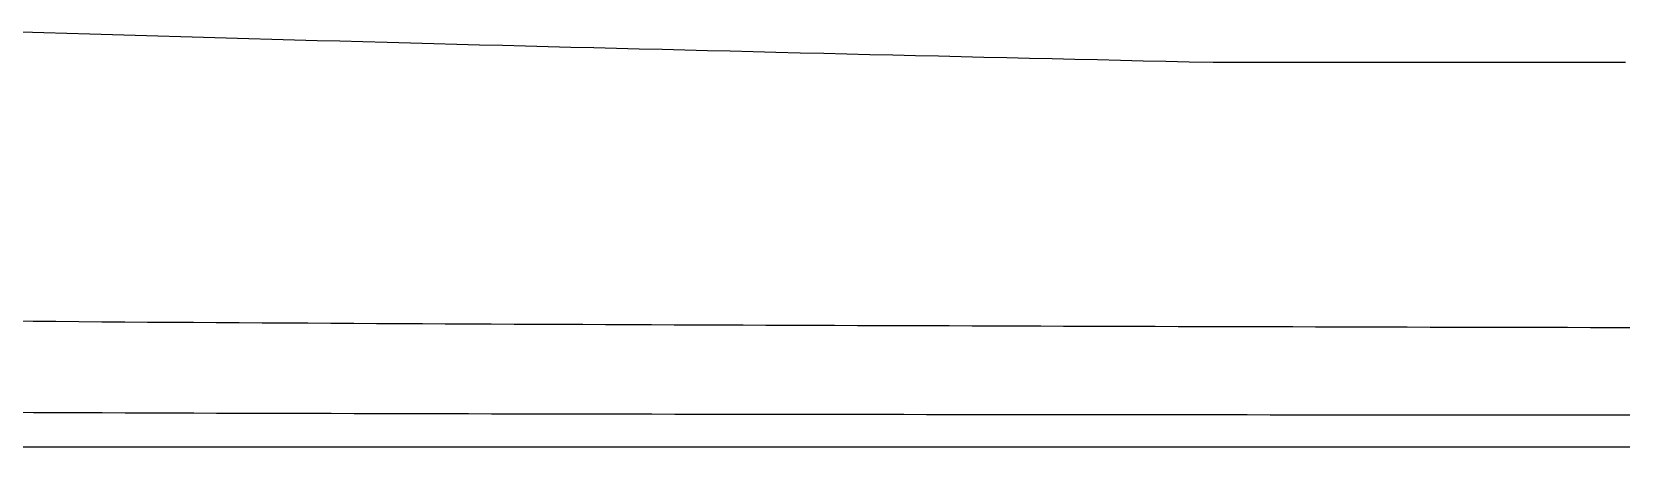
# Model space of a CAD drawing. Extents: x -4 to 218, y -16 to 16.
# Drawn here: x 79.33 to 86.27, y -15.92 to -14.11 of the extents above; entities that cross this region are included whole.
import ezdxf

# ---------------------------------------------------------------- set-up
doc = ezdxf.new("R2010")
doc.units = 0
doc.header["$MEASUREMENT"] = 0
doc.layers.add('Waterlines', color=7, linetype='Continuous')

msp = doc.modelspace()

# ---------------------------------------------------------------- linework, layer by layer
at = {"layer": 'Waterlines', "color": 135}
for points in [[(79.28328, -14.10953), (79.38328, -14.11254), (79.48353, -14.11554), (79.58317, -14.1185), (79.68237, -14.12142), (79.78212, -14.12433), (79.88091, -14.1272), (79.98098, -14.13008), (80.07979, -14.1329), (80.17908, -14.13572), (80.27844, -14.13851), (80.37802, -14.14128), (80.47752, -14.14404), (80.57605, -14.14674), (80.67522, -14.14945), (80.77502, -14.15215), (80.88126, -14.155), (80.98401, -14.15773), (81.0853, -14.16041), (81.18555, -14.16304), (81.28541, -14.16564), (81.38549, -14.16823), (81.48567, -14.17081), (81.58474, -14.17334), (81.68441, -14.17587), (81.78374, -14.17837), (81.88285, -14.18085), (81.98165, -14.18332), (82.08179, -14.18579), (82.18104, -14.18824), (82.28044, -14.19067), (82.37946, -14.19308), (82.47924, -14.1955), (82.57914, -14.19791), (82.6851, -14.20045), (82.78825, -14.20292), (82.88884, -14.20531), (82.98923, -14.20769), (83.08923, -14.21005), (83.18893, -14.21239), (83.28884, -14.21473), (83.38801, -14.21705), (83.48762, -14.21937), (83.5871, -14.22168), (83.68657, -14.22398), (83.78564, -14.22627), (83.88499, -14.22857), (83.98399, -14.23085), (84.08339, -14.23314), (84.18289, -14.23542), (84.28237, -14.23771), (84.38293, -14.24002), (84.48875, -14.24241), (84.58772, -14.24241), (84.69122, -14.24241), (84.7882, -14.24241), (84.89182, -14.24241), (84.98817, -14.24241), (85.09183, -14.24241), (85.19114, -14.24241), (85.29144, -14.24241), (85.39234, -14.24241), (85.49091, -14.24241), (85.59293, -14.24241), (85.69011, -14.24241), (85.79219, -14.24241), (85.88909, -14.24241), (85.99185, -14.24241), (86.08813, -14.24241), (86.19056, -14.24241), (86.2888, -14.24241)], [(86.33563, -15.39995), (86.23559, -15.39974), (86.13553, -15.39953), (86.03551, -15.39931), (85.9355, -15.39908), (85.83559, -15.39885), (85.73557, -15.39862), (85.63554, -15.39839), (85.53553, -15.39815), (85.43559, -15.3979), (85.33553, -15.39766), (85.23553, -15.39741), (85.13554, -15.39715), (85.03562, -15.3969), (84.9355, -15.39664), (84.83552, -15.39637), (84.73555, -15.3961), (84.63551, -15.39583), (84.53555, -15.39556), (84.43556, -15.39528), (84.33554, -15.395), (84.23561, -15.39472), (84.13555, -15.39443), (84.0356, -15.39414), (83.93554, -15.39384), (83.83556, -15.39354), (83.73552, -15.39324), (83.63555, -15.39293), (83.53553, -15.39262), (83.43561, -15.39231), (83.33559, -15.39199), (83.23563, -15.39166), (83.13556, -15.39133), (83.03562, -15.391), (82.93559, -15.39067), (82.83556, -15.39032), (82.73559, -15.38998), (82.63564, -15.38962), (82.53558, -15.38927), (82.43559, -15.3889), (82.3356, -15.38853), (82.23562, -15.38816), (82.13551, -15.38778), (82.03564, -15.38739), (81.9356, -15.38699), (81.83559, -15.38659), (81.73563, -15.38618), (81.63561, -15.38576), (81.53554, -15.38533), (81.43559, -15.38489), (81.33556, -15.38444), (81.23553, -15.38398), (81.13559, -15.38351), (81.03563, -15.38303), (80.93552, -15.38254), (80.83564, -15.38203), (80.73566, -15.38151), (80.63564, -15.38097), (80.5356, -15.38042), (80.43561, -15.37986), (80.33571, -15.37928), (80.23569, -15.37867), (80.1356, -15.37805), (80.03567, -15.37741), (79.93559, -15.37675), (79.83566, -15.37607), (79.73568, -15.37537), (79.63572, -15.37465), (79.53571, -15.3739), (79.43568, -15.37312), (79.33566, -15.37232), (79.23573, -15.3715)], [(86.33729, -15.78097), (86.23737, -15.78093), (86.13731, -15.78088), (86.03732, -15.78084), (85.93734, -15.78079), (85.83733, -15.78074), (85.7373, -15.78069), (85.6373, -15.78064), (85.53741, -15.78058), (85.43729, -15.78053), (85.33733, -15.78047), (85.23732, -15.78041), (85.13735, -15.78035), (85.03733, -15.78028), (84.93725, -15.78022), (84.83733, -15.78015), (84.7373, -15.78008), (84.63725, -15.78001), (84.53738, -15.77993), (84.43729, -15.77986), (84.3373, -15.77978), (84.23732, -15.7797), (84.13728, -15.77961), (84.03732, -15.77952), (83.93731, -15.77944), (83.83722, -15.77934), (83.73734, -15.77925), (83.63722, -15.77915), (83.53729, -15.77905), (83.43728, -15.77894), (83.33735, -15.77883), (83.23732, -15.77872), (83.13732, -15.77861), (83.0372, -15.77849), (82.93727, -15.77837), (82.83733, -15.77824), (82.73727, -15.77811), (82.63729, -15.77798), (82.53727, -15.77784), (82.43723, -15.7777), (82.33727, -15.77755), (82.23727, -15.7774), (82.13727, -15.77724), (82.03723, -15.77708), (81.93725, -15.77692), (81.83727, -15.77675), (81.73721, -15.77657), (81.63728, -15.77639), (81.53726, -15.7762), (81.43723, -15.77601), (81.33727, -15.77581), (81.23727, -15.77561), (81.13731, -15.77539), (81.03725, -15.77518), (80.93731, -15.77495), (80.83727, -15.77471), (80.73726, -15.77447), (80.63726, -15.77422), (80.53724, -15.77396), (80.43723, -15.77369), (80.33725, -15.77341), (80.23729, -15.77312), (80.13725, -15.77282), (80.03729, -15.7725), (79.93723, -15.77218), (79.83721, -15.77184), (79.73721, -15.77149), (79.63728, -15.77112), (79.53728, -15.77074), (79.43721, -15.77035), (79.33721, -15.76994), (79.23723, -15.76951)], [(86.33167, -15.92031), (86.2318, -15.92031), (86.13178, -15.92031), (86.03157, -15.92031), (85.93164, -15.92031), (85.8316, -15.92031), (85.73163, -15.92031), (85.63166, -15.92031), (85.53152, -15.92031), (85.43147, -15.92031), (85.33158, -15.92031), (85.23151, -15.92031), (85.13141, -15.92031), (85.03139, -15.92031), (84.9314, -15.92031), (84.83132, -15.92031), (84.73138, -15.92031), (84.63136, -15.92031), (84.53133, -15.92031), (84.43134, -15.92031), (84.33138, -15.92031), (84.23119, -15.92031), (84.13125, -15.92031), (84.03124, -15.92031), (83.93111, -15.92031), (83.83121, -15.92031), (83.73112, -15.92031), (83.6312, -15.92031), (83.53107, -15.92031), (83.43115, -15.92031), (83.33114, -15.92031), (83.23114, -15.92031), (83.131, -15.92031), (83.0309, -15.92031), (82.93103, -15.92031), (82.83099, -15.92031), (82.73096, -15.92031), (82.63094, -15.92031), (82.53086, -15.92031), (82.43087, -15.92031), (82.33096, -15.92031), (82.23085, -15.92031), (82.13085, -15.92031), (82.03081, -15.92031), (81.93086, -15.92031), (81.8307, -15.92031), (81.73073, -15.92031), (81.63071, -15.92031), (81.53074, -15.92031), (81.43066, -15.92031), (81.33062, -15.92031), (81.23064, -15.92031), (81.13062, -15.92031), (81.03069, -15.92031), (80.93063, -15.92031), (80.83057, -15.92031), (80.73055, -15.92031), (80.63048, -15.92031), (80.53044, -15.92031), (80.43047, -15.92031), (80.33045, -15.92031), (80.23043, -15.92031), (80.13034, -15.92031), (80.03033, -15.92031), (79.93049, -15.92031), (79.83035, -15.92031), (79.73016, -15.92031), (79.63032, -15.92031), (79.53016, -15.92031), (79.43017, -15.92031), (79.33024, -15.92031), (79.23016, -15.92031)], [(86.33875, -15.92031), (86.2385, -15.92031), (86.13848, -15.92031), (86.03841, -15.92031), (85.9385, -15.92031), (85.83829, -15.92031), (85.73818, -15.92031), (85.6381, -15.92031), (85.53806, -15.92031), (85.43792, -15.92031), (85.33789, -15.92031), (85.23783, -15.92031), (85.13776, -15.92031), (85.03773, -15.92031), (84.93755, -15.92031), (84.83757, -15.92031), (84.73753, -15.92031), (84.63731, -15.92031), (84.53732, -15.92031), (84.43732, -15.92031), (84.33719, -15.92031), (84.23712, -15.92031), (84.13705, -15.92031), (84.03703, -15.92031), (83.93685, -15.92031), (83.83686, -15.92031), (83.73682, -15.92031), (83.63671, -15.92031), (83.53674, -15.92031), (83.43655, -15.92031), (83.33656, -15.92031), (83.23643, -15.92031), (83.13625, -15.92031), (83.03635, -15.92031), (82.9362, -15.92031), (82.8362, -15.92031), (82.73601, -15.92031), (82.63599, -15.92031), (82.53587, -15.92031), (82.43585, -15.92031), (82.33577, -15.92031), (82.23565, -15.92031), (82.13569, -15.92031), (82.03551, -15.92031), (81.93548, -15.92031), (81.83537, -15.92031), (81.73534, -15.92031), (81.63531, -15.92031), (81.53522, -15.92031), (81.43522, -15.92031), (81.33513, -15.92031), (81.23505, -15.92031), (81.13502, -15.92031), (81.03487, -15.92031), (80.93472, -15.92031), (80.83476, -15.92031), (80.73463, -15.92031), (80.63457, -15.92031), (80.53442, -15.92031), (80.43442, -15.92031), (80.33443, -15.92031), (80.23428, -15.92031), (80.13422, -15.92031), (80.0342, -15.92031), (79.93406, -15.92031), (79.83398, -15.92031), (79.73393, -15.92031), (79.63379, -15.92031), (79.53371, -15.92031), (79.43359, -15.92031), (79.33362, -15.92031), (79.23367, -15.92031)], [(86.34499, -15.92031), (86.24505, -15.92031), (86.14493, -15.92031), (86.04498, -15.92031), (85.94496, -15.92031), (85.84497, -15.92031), (85.74489, -15.92031), (85.64494, -15.92031), (85.54491, -15.92031), (85.44489, -15.92031), (85.34484, -15.92031), (85.2448, -15.92031), (85.14487, -15.92031), (85.04488, -15.92031), (84.9449, -15.92031), (84.84483, -15.92031), (84.7449, -15.92031), (84.64479, -15.92031), (84.54485, -15.92031), (84.44492, -15.92031), (84.34476, -15.92031), (84.24487, -15.92031), (84.1448, -15.92031), (84.04472, -15.92031), (83.94475, -15.92031), (83.8449, -15.92031), (83.74483, -15.92031), (83.6448, -15.92031), (83.54475, -15.92031), (83.44511, -15.92031), (83.3447, -15.92031), (83.24483, -15.92031), (83.14471, -15.92031), (83.0447, -15.92031), (82.94472, -15.92031), (82.84469, -15.92031), (82.74473, -15.92031), (82.64484, -15.92031), (82.54477, -15.92031), (82.44459, -15.92031), (82.34472, -15.92031), (82.24471, -15.92031), (82.14468, -15.92031), (82.04463, -15.92031), (81.94465, -15.92031), (81.84463, -15.92031), (81.74464, -15.92031), (81.64458, -15.92031), (81.54446, -15.92031), (81.44444, -15.92031), (81.34434, -15.92031), (81.24451, -15.92031), (81.14455, -15.92031), (81.04443, -15.92031), (80.94447, -15.92031), (80.84457, -15.92031), (80.74449, -15.92031), (80.64456, -15.92031), (80.54459, -15.92031), (80.44449, -15.92031), (80.34464, -15.92031), (80.24448, -15.92031), (80.14461, -15.92031), (80.04465, -15.92031), (79.9445, -15.92031), (79.8445, -15.92031), (79.74448, -15.92031), (79.64448, -15.92031), (79.54449, -15.92031), (79.4445, -15.92031), (79.34452, -15.92031), (79.24453, -15.92031)], [(86.35556, -15.92031), (86.25555, -15.92031), (86.15551, -15.92031), (86.05539, -15.92031), (85.95537, -15.92031), (85.85547, -15.92031), (85.75541, -15.92031), (85.6554, -15.92031), (85.5554, -15.92031), (85.45538, -15.92031), (85.35536, -15.92031), (85.25538, -15.92031), (85.15545, -15.92031), (85.05535, -15.92031), (84.95535, -15.92031), (84.85538, -15.92031), (84.75533, -15.92031), (84.6554, -15.92031), (84.55543, -15.92031), (84.45538, -15.92031), (84.35532, -15.92031), (84.25529, -15.92031), (84.15527, -15.92031), (84.05529, -15.92031), (83.95518, -15.92031), (83.8553, -15.92031), (83.75523, -15.92031), (83.65526, -15.92031), (83.55528, -15.92031), (83.45519, -15.92031), (83.35534, -15.92031), (83.25523, -15.92031), (83.15527, -15.92031), (83.05524, -15.92031), (82.9553, -15.92031), (82.85529, -15.92031), (82.75525, -15.92031), (82.65527, -15.92031), (82.55527, -15.92031), (82.45522, -15.92031), (82.35516, -15.92031), (82.25516, -15.92031), (82.15527, -15.92031), (82.05507, -15.92031), (81.95502, -15.92031), (81.85511, -15.92031), (81.75522, -15.92031), (81.65503, -15.92031), (81.55498, -15.92031), (81.45486, -15.92031), (81.35469, -15.92031), (81.25476, -15.92031), (81.15453, -15.92031), (81.0547, -15.92031), (80.95486, -15.92031), (80.85497, -15.92031), (80.75488, -15.92031), (80.65487, -15.92031), (80.55491, -15.92031), (80.45503, -15.92031), (80.35506, -15.92031), (80.25497, -15.92031), (80.15502, -15.92031), (80.05506, -15.92031), (79.95501, -15.92031), (79.85509, -15.92031), (79.75487, -15.92031), (79.65495, -15.92031), (79.55486, -15.92031), (79.45505, -15.92031), (79.35497, -15.92031), (79.25513, -15.92031)], [(86.36095, -15.92031), (86.26091, -15.92031), (86.16085, -15.92031), (86.06092, -15.92031), (85.96077, -15.92031), (85.86088, -15.92031), (85.76083, -15.92031), (85.66078, -15.92031), (85.56081, -15.92031), (85.46075, -15.92031), (85.36081, -15.92031), (85.26079, -15.92031), (85.16078, -15.92031), (85.06076, -15.92031), (84.96085, -15.92031), (84.8608, -15.92031), (84.76083, -15.92031), (84.6607, -15.92031), (84.56075, -15.92031), (84.46077, -15.92031), (84.36084, -15.92031), (84.26076, -15.92031), (84.16079, -15.92031), (84.06077, -15.92031), (83.96078, -15.92031), (83.86078, -15.92031), (83.76079, -15.92031), (83.66079, -15.92031), (83.56074, -15.92031), (83.46071, -15.92031), (83.36082, -15.92031), (83.26079, -15.92031), (83.16066, -15.92031), (83.06065, -15.92031), (82.96085, -15.92031), (82.86073, -15.92031), (82.76068, -15.92031), (82.6607, -15.92031), (82.56075, -15.92031), (82.46066, -15.92031), (82.36074, -15.92031), (82.26081, -15.92031), (82.16078, -15.92031), (82.06076, -15.92031), (81.96067, -15.92031), (81.8607, -15.92031), (81.76076, -15.92031), (81.66062, -15.92031), (81.56062, -15.92031), (81.4607, -15.92031), (81.36068, -15.92031), (81.26056, -15.92031), (81.16061, -15.92031), (81.06064, -15.92031), (80.96074, -15.92031), (80.86075, -15.92031), (80.76061, -15.92031), (80.66064, -15.92031), (80.56063, -15.92031), (80.46058, -15.92031), (80.36062, -15.92031), (80.26054, -15.92031), (80.16068, -15.92031), (80.06063, -15.92031), (79.96056, -15.92031), (79.8606, -15.92031), (79.76082, -15.92031), (79.6606, -15.92031), (79.56065, -15.92031), (79.46053, -15.92031), (79.36058, -15.92031), (79.26048, -15.92031)], [(86.36169, -15.92031), (86.2617, -15.92031), (86.16161, -15.92031), (86.06172, -15.92031), (85.96161, -15.92031), (85.8617, -15.92031), (85.76155, -15.92031), (85.66163, -15.92031), (85.56171, -15.92031), (85.46159, -15.92031), (85.3616, -15.92031), (85.26161, -15.92031), (85.1616, -15.92031), (85.06165, -15.92031), (84.96158, -15.92031), (84.8616, -15.92031), (84.76163, -15.92031), (84.66169, -15.92031), (84.56171, -15.92031), (84.46159, -15.92031), (84.36171, -15.92031), (84.26172, -15.92031), (84.16167, -15.92031), (84.06171, -15.92031), (83.96165, -15.92031), (83.86169, -15.92031), (83.76163, -15.92031), (83.66172, -15.92031), (83.56172, -15.92031), (83.46161, -15.92031), (83.36176, -15.92031), (83.26163, -15.92031), (83.16167, -15.92031), (83.0617, -15.92031), (82.96175, -15.92031), (82.86159, -15.92031), (82.76167, -15.92031), (82.66167, -15.92031), (82.56156, -15.92031), (82.46162, -15.92031), (82.36155, -15.92031), (82.26157, -15.92031), (82.16157, -15.92031), (82.06165, -15.92031), (81.96159, -15.92031), (81.86166, -15.92031), (81.7616, -15.92031), (81.66156, -15.92031), (81.56173, -15.92031), (81.46149, -15.92031), (81.36172, -15.92031), (81.2616, -15.92031), (81.16168, -15.92031), (81.06166, -15.92031), (80.96159, -15.92031), (80.86168, -15.92031), (80.76162, -15.92031), (80.66159, -15.92031), (80.56158, -15.92031), (80.4617, -15.92031), (80.36171, -15.92031), (80.26157, -15.92031), (80.16162, -15.92031), (80.06165, -15.92031), (79.9616, -15.92031), (79.86163, -15.92031), (79.76154, -15.92031), (79.66167, -15.92031), (79.56164, -15.92031), (79.46162, -15.92031), (79.36153, -15.92031), (79.26157, -15.92031)], [(86.36469, -15.92031), (86.26461, -15.92031), (86.16466, -15.92031), (86.06461, -15.92031), (85.96458, -15.92031), (85.86464, -15.92031), (85.76453, -15.92031), (85.6645, -15.92031), (85.56447, -15.92031), (85.46454, -15.92031), (85.3645, -15.92031), (85.26449, -15.92031), (85.16458, -15.92031), (85.06445, -15.92031), (84.96449, -15.92031), (84.86448, -15.92031), (84.76443, -15.92031), (84.66445, -15.92031), (84.56444, -15.92031), (84.46432, -15.92031), (84.36448, -15.92031), (84.26434, -15.92031), (84.16443, -15.92031), (84.06436, -15.92031), (83.96429, -15.92031), (83.86431, -15.92031), (83.76427, -15.92031), (83.6643, -15.92031), (83.56427, -15.92031), (83.46423, -15.92031), (83.36417, -15.92031), (83.26414, -15.92031), (83.16425, -15.92031), (83.06422, -15.92031), (82.96409, -15.92031), (82.86395, -15.92031), (82.76416, -15.92031), (82.66405, -15.92031), (82.56409, -15.92031), (82.4641, -15.92031), (82.36394, -15.92031), (82.26389, -15.92031), (82.16394, -15.92031), (82.06393, -15.92031), (81.96397, -15.92031), (81.86391, -15.92031), (81.76392, -15.92031), (81.66391, -15.92031), (81.56387, -15.92031), (81.46391, -15.92031), (81.36391, -15.92031), (81.26377, -15.92031), (81.16388, -15.92031), (81.06387, -15.92031), (80.96375, -15.92031), (80.86377, -15.92031), (80.76372, -15.92031), (80.66361, -15.92031), (80.56372, -15.92031), (80.46365, -15.92031), (80.36358, -15.92031), (80.26367, -15.92031), (80.16353, -15.92031), (80.06345, -15.92031), (79.96355, -15.92031), (79.86357, -15.92031), (79.76368, -15.92031), (79.66356, -15.92031), (79.56355, -15.92031), (79.46356, -15.92031), (79.36362, -15.92031), (79.26367, -15.92031)], [(86.28133, -15.92031), (86.18128, -15.92031), (86.08122, -15.92031), (85.98106, -15.92031), (85.88103, -15.92031), (85.78094, -15.92031), (85.68098, -15.92031), (85.58094, -15.92031), (85.4809, -15.92031), (85.38072, -15.92031), (85.28086, -15.92031), (85.18058, -15.92031), (85.08059, -15.92031), (84.98051, -15.92031), (84.88049, -15.92031), (84.78038, -15.92031), (84.68037, -15.92031), (84.58024, -15.92031), (84.48019, -15.92031), (84.38023, -15.92031), (84.28009, -15.92031), (84.18, -15.92031), (84.08001, -15.92031), (83.9798, -15.92031), (83.8799, -15.92031), (83.77964, -15.92031), (83.67979, -15.92031), (83.57965, -15.92031), (83.47955, -15.92031), (83.37952, -15.92031), (83.27942, -15.92031), (83.17928, -15.92031), (83.07934, -15.92031), (82.97919, -15.92031), (82.87921, -15.92031), (82.77907, -15.92031), (82.67902, -15.92031), (82.57904, -15.92031), (82.47885, -15.92031), (82.37876, -15.92031), (82.27869, -15.92031), (82.17867, -15.92031), (82.07868, -15.92031), (81.97866, -15.92031), (81.87857, -15.92031), (81.77853, -15.92031), (81.67839, -15.92031), (81.57827, -15.92031), (81.47834, -15.92031), (81.37824, -15.92031), (81.27813, -15.92031), (81.17802, -15.92031), (81.07808, -15.92031), (80.97798, -15.92031), (80.87798, -15.92031), (80.77781, -15.92031), (80.67774, -15.92031), (80.57764, -15.92031), (80.47762, -15.92031), (80.37769, -15.92031), (80.27744, -15.92031), (80.17741, -15.92031), (80.07745, -15.92031), (79.97733, -15.92031), (79.87715, -15.92031), (79.77718, -15.92031), (79.67712, -15.92031), (79.57709, -15.92031), (79.47703, -15.92031), (79.37698, -15.92031), (79.27686, -15.92031)], [(86.28223, -15.92031), (86.1822, -15.92031), (86.08211, -15.92031), (85.98204, -15.92031), (85.88196, -15.92031), (85.78194, -15.92031), (85.68175, -15.92031), (85.58168, -15.92031), (85.48173, -15.92031), (85.38159, -15.92031), (85.28156, -15.92031), (85.1815, -15.92031), (85.08155, -15.92031), (84.98138, -15.92031), (84.88132, -15.92031), (84.78124, -15.92031), (84.68124, -15.92031), (84.58107, -15.92031), (84.48105, -15.92031), (84.38097, -15.92031), (84.28095, -15.92031), (84.18084, -15.92031), (84.08078, -15.92031), (83.98072, -15.92031), (83.88064, -15.92031), (83.78069, -15.92031), (83.6806, -15.92031), (83.58051, -15.92031), (83.4803, -15.92031), (83.38039, -15.92031), (83.2802, -15.92031), (83.1802, -15.92031), (83.08019, -15.92031), (82.98, -15.92031), (82.88013, -15.92031), (82.77993, -15.92031), (82.67987, -15.92031), (82.57984, -15.92031), (82.47977, -15.92031), (82.37979, -15.92031), (82.27974, -15.92031), (82.17957, -15.92031), (82.07959, -15.92031), (81.97939, -15.92031), (81.87936, -15.92031), (81.77921, -15.92031), (81.67925, -15.92031), (81.57915, -15.92031), (81.47896, -15.92031), (81.37911, -15.92031), (81.27882, -15.92031), (81.17897, -15.92031), (81.0788, -15.92031), (80.97871, -15.92031), (80.87877, -15.92031), (80.77863, -15.92031), (80.67856, -15.92031), (80.57852, -15.92031), (80.47848, -15.92031), (80.37846, -15.92031), (80.27828, -15.92031), (80.17828, -15.92031), (80.07823, -15.92031), (79.97804, -15.92031), (79.87807, -15.92031), (79.77798, -15.92031), (79.67796, -15.92031), (79.57794, -15.92031), (79.47787, -15.92031), (79.37768, -15.92031), (79.27766, -15.92031)], [(86.28471, -15.92031), (86.18458, -15.92031), (86.08472, -15.92031), (85.98464, -15.92031), (85.88461, -15.92031), (85.78455, -15.92031), (85.68452, -15.92031), (85.58458, -15.92031), (85.48461, -15.92031), (85.38445, -15.92031), (85.28455, -15.92031), (85.18436, -15.92031), (85.08437, -15.92031), (84.98439, -15.92031), (84.88442, -15.92031), (84.78432, -15.92031), (84.68429, -15.92031), (84.58435, -15.92031), (84.48423, -15.92031), (84.38427, -15.92031), (84.28424, -15.92031), (84.1842, -15.92031), (84.08418, -15.92031), (83.98419, -15.92031), (83.88416, -15.92031), (83.78416, -15.92031), (83.6841, -15.92031), (83.58417, -15.92031), (83.48402, -15.92031), (83.38396, -15.92031), (83.28402, -15.92031), (83.18396, -15.92031), (83.08408, -15.92031), (82.98389, -15.92031), (82.88387, -15.92031), (82.78387, -15.92031), (82.68377, -15.92031), (82.5838, -15.92031), (82.4837, -15.92031), (82.38374, -15.92031), (82.28371, -15.92031), (82.18363, -15.92031), (82.08363, -15.92031), (81.98363, -15.92031), (81.8837, -15.92031), (81.78359, -15.92031), (81.68361, -15.92031), (81.5835, -15.92031), (81.48354, -15.92031), (81.38354, -15.92031), (81.28355, -15.92031), (81.18343, -15.92031), (81.08344, -15.92031), (80.98337, -15.92031), (80.88337, -15.92031), (80.78339, -15.92031), (80.68336, -15.92031), (80.58319, -15.92031), (80.48335, -15.92031), (80.38335, -15.92031), (80.28327, -15.92031), (80.1833, -15.92031), (80.08321, -15.92031), (79.98329, -15.92031), (79.88312, -15.92031), (79.78321, -15.92031), (79.6832, -15.92031), (79.58308, -15.92031), (79.48303, -15.92031), (79.38297, -15.92031), (79.28299, -15.92031)], [(86.29338, -15.92031), (86.19321, -15.92031), (86.09334, -15.92031), (85.99337, -15.92031), (85.89326, -15.92031), (85.79315, -15.92031), (85.69324, -15.92031), (85.59304, -15.92031), (85.49305, -15.92031), (85.39293, -15.92031), (85.29305, -15.92031), (85.19287, -15.92031), (85.0929, -15.92031), (84.99273, -15.92031), (84.89278, -15.92031), (84.79278, -15.92031), (84.69265, -15.92031), (84.59269, -15.92031), (84.49262, -15.92031), (84.3925, -15.92031), (84.2925, -15.92031), (84.19245, -15.92031), (84.09252, -15.92031), (83.99232, -15.92031), (83.89231, -15.92031), (83.79231, -15.92031), (83.6923, -15.92031), (83.59212, -15.92031), (83.49216, -15.92031), (83.39217, -15.92031), (83.29211, -15.92031), (83.19212, -15.92031), (83.09196, -15.92031), (82.99192, -15.92031), (82.89194, -15.92031), (82.79184, -15.92031), (82.69176, -15.92031), (82.59174, -15.92031), (82.4918, -15.92031), (82.39175, -15.92031), (82.2917, -15.92031), (82.19149, -15.92031), (82.09152, -15.92031), (81.99147, -15.92031), (81.89138, -15.92031), (81.79131, -15.92031), (81.69147, -15.92031), (81.59135, -15.92031), (81.49136, -15.92031), (81.39134, -15.92031), (81.29115, -15.92031), (81.19118, -15.92031), (81.09111, -15.92031), (80.9912, -15.92031), (80.89098, -15.92031), (80.79108, -15.92031), (80.69092, -15.92031), (80.59097, -15.92031), (80.49094, -15.92031), (80.39097, -15.92031), (80.29085, -15.92031), (80.1908, -15.92031), (80.09081, -15.92031), (79.9906, -15.92031), (79.89064, -15.92031), (79.79056, -15.92031), (79.69068, -15.92031), (79.59053, -15.92031), (79.49046, -15.92031), (79.39061, -15.92031), (79.29024, -15.92031)], [(86.30293, -15.92031), (86.20297, -15.92031), (86.10294, -15.92031), (86.00295, -15.92031), (85.90282, -15.92031), (85.80294, -15.92031), (85.70289, -15.92031), (85.60288, -15.92031), (85.50288, -15.92031), (85.40285, -15.92031), (85.30298, -15.92031), (85.20294, -15.92031), (85.10301, -15.92031), (85.00285, -15.92031), (84.90279, -15.92031), (84.80281, -15.92031), (84.70281, -15.92031), (84.60284, -15.92031), (84.50291, -15.92031), (84.40284, -15.92031), (84.3028, -15.92031), (84.20279, -15.92031), (84.10277, -15.92031), (84.00282, -15.92031), (83.90273, -15.92031), (83.80275, -15.92031), (83.70274, -15.92031), (83.60271, -15.92031), (83.50284, -15.92031), (83.4029, -15.92031), (83.30274, -15.92031), (83.20264, -15.92031), (83.10282, -15.92031), (83.00276, -15.92031), (82.90281, -15.92031), (82.80276, -15.92031), (82.70282, -15.92031), (82.60258, -15.92031), (82.50266, -15.92031), (82.4027, -15.92031), (82.30272, -15.92031), (82.20279, -15.92031), (82.10272, -15.92031), (82.00272, -15.92031), (81.9026, -15.92031), (81.80273, -15.92031), (81.70259, -15.92031), (81.60272, -15.92031), (81.50249, -15.92031), (81.40259, -15.92031), (81.30254, -15.92031), (81.20263, -15.92031), (81.10252, -15.92031), (81.00253, -15.92031), (80.9024, -15.92031), (80.80249, -15.92031), (80.70248, -15.92031), (80.60254, -15.92031), (80.50268, -15.92031), (80.40263, -15.92031), (80.3025, -15.92031), (80.20242, -15.92031), (80.10243, -15.92031), (80.00257, -15.92031), (79.90271, -15.92031), (79.80256, -15.92031), (79.70256, -15.92031), (79.60265, -15.92031), (79.50259, -15.92031), (79.40262, -15.92031), (79.30244, -15.92031)], [(86.31062, -15.92031), (86.2107, -15.92031), (86.11063, -15.92031), (86.01062, -15.92031), (85.91068, -15.92031), (85.81062, -15.92031), (85.71061, -15.92031), (85.61066, -15.92031), (85.51059, -15.92031), (85.41065, -15.92031), (85.31059, -15.92031), (85.21056, -15.92031), (85.11053, -15.92031), (85.01054, -15.92031), (84.91058, -15.92031), (84.81059, -15.92031), (84.71059, -15.92031), (84.61054, -15.92031), (84.51049, -15.92031), (84.41058, -15.92031), (84.3106, -15.92031), (84.21075, -15.92031), (84.11088, -15.92031), (84.01081, -15.92031), (83.91102, -15.92031), (83.81097, -15.92031), (83.71083, -15.92031), (83.61064, -15.92031), (83.51063, -15.92031), (83.41046, -15.92031), (83.31059, -15.92031), (83.21034, -15.92031), (83.11042, -15.92031), (83.01046, -15.92031), (82.91042, -15.92031), (82.81036, -15.92031), (82.71033, -15.92031), (82.61047, -15.92031), (82.51036, -15.92031), (82.41029, -15.92031), (82.3103, -15.92031), (82.21038, -15.92031), (82.11023, -15.92031), (82.01024, -15.92031), (81.91032, -15.92031), (81.81033, -15.92031), (81.71032, -15.92031), (81.61024, -15.92031), (81.51025, -15.92031), (81.41045, -15.92031), (81.31025, -15.92031), (81.21025, -15.92031), (81.11022, -15.92031), (81.01028, -15.92031), (80.91023, -15.92031), (80.81039, -15.92031), (80.71017, -15.92031), (80.61007, -15.92031), (80.51019, -15.92031), (80.41017, -15.92031), (80.31023, -15.92031), (80.21015, -15.92031), (80.11018, -15.92031), (80.01011, -15.92031), (79.91014, -15.92031), (79.81018, -15.92031), (79.71011, -15.92031), (79.60988, -15.92031), (79.50986, -15.92031), (79.40947, -15.92031), (79.30962, -15.92031)], [(86.32181, -15.92031), (86.22145, -15.92031), (86.1203, -15.92031), (86.01944, -15.92031), (85.91999, -15.92031), (85.82098, -15.92031), (85.72096, -15.92031), (85.62058, -15.92031), (85.51942, -15.92031), (85.41819, -15.92031), (85.31815, -15.92031), (85.21916, -15.92031), (85.11967, -15.92031), (85.01997, -15.92031), (84.91988, -15.92031), (84.81953, -15.92031), (84.71924, -15.92031), (84.61877, -15.92031), (84.51841, -15.92031), (84.41809, -15.92031), (84.31789, -15.92031), (84.21767, -15.92031), (84.11759, -15.92031), (84.01743, -15.92031), (83.9175, -15.92031), (83.81757, -15.92031), (83.71774, -15.92031), (83.61777, -15.92031), (83.51781, -15.92031), (83.41766, -15.92031), (83.3175, -15.92031), (83.21724, -15.92031), (83.11674, -15.92031), (83.01604, -15.92031), (82.91526, -15.92031), (82.81448, -15.92031), (82.71412, -15.92031), (82.61407, -15.92031), (82.51415, -15.92031), (82.41441, -15.92031), (82.31461, -15.92031), (82.21461, -15.92031), (82.11467, -15.92031), (82.01454, -15.92031), (81.91439, -15.92031), (81.81432, -15.92031), (81.71409, -15.92031), (81.61385, -15.92031), (81.51355, -15.92031), (81.4134, -15.92031), (81.31311, -15.92031), (81.21294, -15.92031), (81.11246, -15.92031), (81.01222, -15.92031), (80.9121, -15.92031), (80.81199, -15.92031), (80.71197, -15.92031), (80.61163, -15.92031), (80.51163, -15.92031), (80.41158, -15.92031), (80.31173, -15.92031), (80.21163, -15.92031), (80.11192, -15.92031), (80.01205, -15.92031), (79.91218, -15.92031), (79.81184, -15.92031), (79.71153, -15.92031), (79.61068, -15.92031), (79.51022, -15.92031), (79.41046, -15.92031), (79.31006, -15.92031)], [(86.31223, -15.92031), (86.21218, -15.92031), (86.11232, -15.92031), (86.01217, -15.92031), (85.91223, -15.92031), (85.81227, -15.92031), (85.71227, -15.92031), (85.61219, -15.92031), (85.51214, -15.92031), (85.41222, -15.92031), (85.31222, -15.92031), (85.21224, -15.92031), (85.11208, -15.92031), (85.01217, -15.92031), (84.91217, -15.92031), (84.81219, -15.92031), (84.71214, -15.92031), (84.61214, -15.92031), (84.51224, -15.92031), (84.41214, -15.92031), (84.31213, -15.92031), (84.21214, -15.92031), (84.11218, -15.92031), (84.01212, -15.92031), (83.91213, -15.92031), (83.81204, -15.92031), (83.71214, -15.92031), (83.61212, -15.92031), (83.51211, -15.92031), (83.41209, -15.92031), (83.31204, -15.92031), (83.21206, -15.92031), (83.11218, -15.92031), (83.01221, -15.92031), (82.91208, -15.92031), (82.81209, -15.92031), (82.71207, -15.92031), (82.61205, -15.92031), (82.51205, -15.92031), (82.41203, -15.92031), (82.31206, -15.92031), (82.2121, -15.92031), (82.11214, -15.92031), (82.01205, -15.92031), (81.91213, -15.92031), (81.81207, -15.92031), (81.71204, -15.92031), (81.61206, -15.92031), (81.5121, -15.92031), (81.41208, -15.92031), (81.31205, -15.92031), (81.21194, -15.92031), (81.11195, -15.92031), (81.012, -15.92031), (80.91201, -15.92031), (80.812, -15.92031), (80.71211, -15.92031), (80.61192, -15.92031), (80.51205, -15.92031), (80.41204, -15.92031), (80.31202, -15.92031), (80.21199, -15.92031), (80.11189, -15.92031), (80.01203, -15.92031), (79.91196, -15.92031), (79.81187, -15.92031), (79.71185, -15.92031), (79.61192, -15.92031), (79.51207, -15.92031), (79.41199, -15.92031), (79.31184, -15.92031)], [(86.31884, -15.92031), (86.21886, -15.92031), (86.1189, -15.92031), (86.01891, -15.92031), (85.91883, -15.92031), (85.81892, -15.92031), (85.71881, -15.92031), (85.61887, -15.92031), (85.51883, -15.92031), (85.4188, -15.92031), (85.31882, -15.92031), (85.21881, -15.92031), (85.11884, -15.92031), (85.01889, -15.92031), (84.91878, -15.92031), (84.8188, -15.92031), (84.7187, -15.92031), (84.61877, -15.92031), (84.51878, -15.92031), (84.41878, -15.92031), (84.31868, -15.92031), (84.2187, -15.92031), (84.11867, -15.92031), (84.01864, -15.92031), (83.91865, -15.92031), (83.81862, -15.92031), (83.7187, -15.92031), (83.61862, -15.92031), (83.51859, -15.92031), (83.41869, -15.92031), (83.31863, -15.92031), (83.21866, -15.92031), (83.11865, -15.92031), (83.01857, -15.92031), (82.91862, -15.92031), (82.81862, -15.92031), (82.7186, -15.92031), (82.61855, -15.92031), (82.51865, -15.92031), (82.41859, -15.92031), (82.3186, -15.92031), (82.21873, -15.92031), (82.11867, -15.92031), (82.01853, -15.92031), (81.91856, -15.92031), (81.81855, -15.92031), (81.71848, -15.92031), (81.61852, -15.92031), (81.51846, -15.92031), (81.4187, -15.92031), (81.31848, -15.92031), (81.21846, -15.92031), (81.11869, -15.92031), (81.01859, -15.92031), (80.91862, -15.92031), (80.81837, -15.92031), (80.71838, -15.92031), (80.61852, -15.92031), (80.51857, -15.92031), (80.4184, -15.92031), (80.31851, -15.92031), (80.21842, -15.92031), (80.11842, -15.92031), (80.0184, -15.92031), (79.91845, -15.92031), (79.81845, -15.92031), (79.71853, -15.92031), (79.61848, -15.92031), (79.51842, -15.92031), (79.4184, -15.92031), (79.31847, -15.92031)], [(86.3215, -15.92031), (86.22153, -15.92031), (86.1214, -15.92031), (86.02145, -15.92031), (85.92142, -15.92031), (85.82138, -15.92031), (85.72124, -15.92031), (85.62132, -15.92031), (85.52126, -15.92031), (85.42112, -15.92031), (85.32108, -15.92031), (85.22117, -15.92031), (85.12117, -15.92031), (85.02097, -15.92031), (84.92101, -15.92031), (84.8209, -15.92031), (84.721, -15.92031), (84.62081, -15.92031), (84.52091, -15.92031), (84.42078, -15.92031), (84.32074, -15.92031), (84.22061, -15.92031), (84.12058, -15.92031), (84.02077, -15.92031), (83.92056, -15.92031), (83.82063, -15.92031), (83.7205, -15.92031), (83.62045, -15.92031), (83.52042, -15.92031), (83.42048, -15.92031), (83.3203, -15.92031), (83.22024, -15.92031), (83.12035, -15.92031), (83.02019, -15.92031), (82.92017, -15.92031), (82.82025, -15.92031), (82.7202, -15.92031), (82.62006, -15.92031), (82.52005, -15.92031), (82.42007, -15.92031), (82.32, -15.92031), (82.21994, -15.92031), (82.1199, -15.92031), (82.01983, -15.92031), (81.91982, -15.92031), (81.81979, -15.92031), (81.71975, -15.92031), (81.61969, -15.92031), (81.5197, -15.92031), (81.41972, -15.92031), (81.31963, -15.92031), (81.21957, -15.92031), (81.11959, -15.92031), (81.0196, -15.92031), (80.91947, -15.92031), (80.81931, -15.92031), (80.71935, -15.92031), (80.61934, -15.92031), (80.5193, -15.92031), (80.41923, -15.92031), (80.31912, -15.92031), (80.21898, -15.92031), (80.11914, -15.92031), (80.01907, -15.92031), (79.91912, -15.92031), (79.81907, -15.92031), (79.71904, -15.92031), (79.61881, -15.92031), (79.51906, -15.92031), (79.41889, -15.92031), (79.3187, -15.92031)], [(86.3271, -15.92031), (86.22697, -15.92031), (86.12686, -15.92031), (86.02679, -15.92031), (85.92662, -15.92031), (85.82658, -15.92031), (85.72654, -15.92031), (85.62651, -15.92031), (85.52634, -15.92031), (85.42619, -15.92031), (85.32613, -15.92031), (85.2261, -15.92031), (85.12598, -15.92031), (85.02599, -15.92031), (84.9257, -15.92031), (84.82565, -15.92031), (84.72568, -15.92031), (84.62559, -15.92031), (84.52544, -15.92031), (84.42541, -15.92031), (84.32526, -15.92031), (84.22518, -15.92031), (84.12499, -15.92031), (84.02511, -15.92031), (83.9249, -15.92031), (83.82478, -15.92031), (83.72481, -15.92031), (83.62465, -15.92031), (83.52455, -15.92031), (83.42451, -15.92031), (83.32436, -15.92031), (83.22438, -15.92031), (83.12427, -15.92031), (83.02424, -15.92031), (82.9241, -15.92031), (82.82394, -15.92031), (82.72386, -15.92031), (82.62377, -15.92031), (82.52364, -15.92031), (82.42345, -15.92031), (82.32349, -15.92031), (82.22343, -15.92031), (82.12337, -15.92031), (82.0232, -15.92031), (81.92309, -15.92031), (81.82308, -15.92031), (81.72301, -15.92031), (81.62299, -15.92031), (81.52274, -15.92031), (81.42279, -15.92031), (81.32262, -15.92031), (81.2226, -15.92031), (81.12236, -15.92031), (81.02236, -15.92031), (80.92229, -15.92031), (80.82211, -15.92031), (80.72207, -15.92031), (80.62202, -15.92031), (80.52204, -15.92031), (80.42197, -15.92031), (80.3218, -15.92031), (80.22173, -15.92031), (80.12154, -15.92031), (80.02149, -15.92031), (79.92144, -15.92031), (79.82124, -15.92031), (79.7214, -15.92031), (79.62103, -15.92031), (79.52104, -15.92031), (79.42106, -15.92031), (79.32092, -15.92031)], [(86.32514, -15.92031), (86.2251, -15.92031), (86.12518, -15.92031), (86.02523, -15.92031), (85.92513, -15.92031), (85.82521, -15.92031), (85.72513, -15.92031), (85.62516, -15.92031), (85.52512, -15.92031), (85.42509, -15.92031), (85.32501, -15.92031), (85.22516, -15.92031), (85.12505, -15.92031), (85.02512, -15.92031), (84.92505, -15.92031), (84.82513, -15.92031), (84.72514, -15.92031), (84.62514, -15.92031), (84.52499, -15.92031), (84.42516, -15.92031), (84.32494, -15.92031), (84.22501, -15.92031), (84.12495, -15.92031), (84.02503, -15.92031), (83.92506, -15.92031), (83.82503, -15.92031), (83.72504, -15.92031), (83.62512, -15.92031), (83.52496, -15.92031), (83.42503, -15.92031), (83.32509, -15.92031), (83.22507, -15.92031), (83.12492, -15.92031), (83.02501, -15.92031), (82.92503, -15.92031), (82.82503, -15.92031), (82.72497, -15.92031), (82.62492, -15.92031), (82.52508, -15.92031), (82.42486, -15.92031), (82.3251, -15.92031), (82.22498, -15.92031), (82.12492, -15.92031), (82.02496, -15.92031), (81.92492, -15.92031), (81.82488, -15.92031), (81.72473, -15.92031), (81.6246, -15.92031), (81.52445, -15.92031), (81.42424, -15.92031), (81.32463, -15.92031), (81.22458, -15.92031), (81.12499, -15.92031), (81.02506, -15.92031), (80.92496, -15.92031), (80.82504, -15.92031), (80.7249, -15.92031), (80.62487, -15.92031), (80.52484, -15.92031), (80.42491, -15.92031), (80.32488, -15.92031), (80.22482, -15.92031), (80.12486, -15.92031), (80.02477, -15.92031), (79.92484, -15.92031), (79.82487, -15.92031), (79.72474, -15.92031), (79.62482, -15.92031), (79.52475, -15.92031), (79.42485, -15.92031), (79.32478, -15.92031)]]:
    msp.add_lwpolyline(points, dxfattribs=at)

doc.saveas('drawing.dxf')
